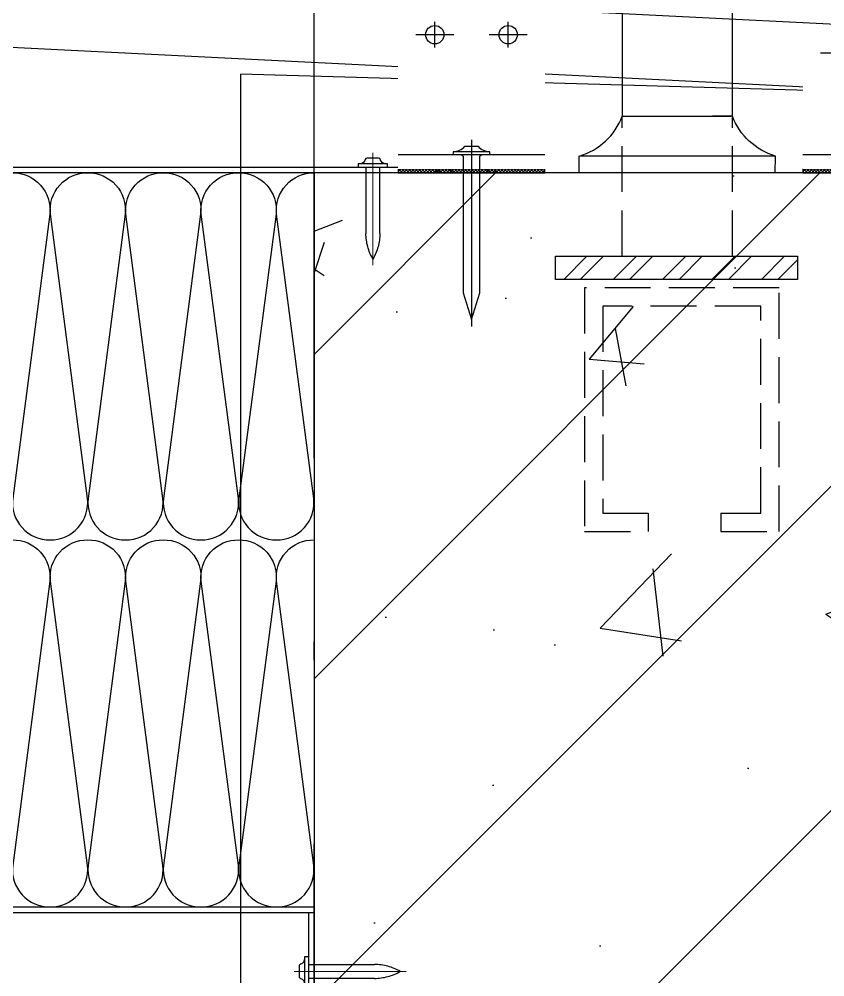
# Model space of a CAD drawing. Extents: x 6843040 to 15500510, y -6507076 to -4940511.
# Drawn here: x 7671749 to 7671968.6, y -6154852.9 to -6154592 of the extents above; entities that cross this region are included whole.
import ezdxf

# ---------------------------------------------------------------- set-up
doc = ezdxf.new("R2010")
doc.units = 0
doc.header["$LTSCALE"] = 1000
doc.header["$MEASUREMENT"] = 0
for name, pattern in [('CENTER', [50.8, 31.75, -6.35, 6.35, -6.35]), ('DASH', [0.35, 0.25, -0.1]), ('DOTE', [2.42, 2, -0.2, 0.02, -0.2]), ('HIDDEN', [0.375, 0.25, -0.125])]:
    doc.linetypes.add(name, pattern=pattern)
for name, color, linetype in [('DOTE', 8, 'DOTE'), ('E_LINE_1', 1, 'Continuous'), ('K-123-铝板', 123, 'Continuous'), ('K-155-垫片胶条', 155, 'Continuous'), ('K-8-五金件', 8, 'Continuous'), ('K-8-虚线', 8, 'HIDDEN'), ('LT-dim 1', 3, 'Continuous'), ('LT-dim 5', 3, 'Continuous'), ('LT-dim 50', 253, 'Continuous'), ('LT-Fill-密封胶', 113, 'Continuous'), ('LT-Fill-玻璃1', 14, 'Continuous'), ('LT-中线', 6, 'Continuous'), ('LT-紧固件', 253, 'Continuous'), ('LT-铝板', 31, 'Continuous'), ('LT_黄粗线', 2, 'Continuous'), ('PUB_HATCH', 8, 'Continuous'), ('WALL6', 5, 'Continuous'), ('实体', 7, 'Continuous'), ('批荡层', 213, 'Continuous'), ('紧固件', 40, 'Continuous')]:
    doc.layers.add(name, color=color, linetype=linetype)

# ---------------------------------------------------------------- blocks, each defined once
blk = doc.blocks.new('gtdwer34')
at = {"layer": 'WALL6'}
h = blk.add_hatch(dxfattribs=at)
h.set_pattern_fill('ANSI32', color=256, scale=2, style=0)
h.set_pattern_definition([(45, (2115741.957, -882245.928), (-6.73519209, 6.73519209), []), (45, (2115746.447, -882245.928), (-6.73519209, 6.73519209), [])])
h.paths.add_polyline_path([(44309.1, -285946.85), (44243.18, -285946.85), (44243.18, -285953.18), (44309.1, -285953.18)])
for p, q in [((44261.39, -285908.68), (44261.39, -284868.85)), ((44291.39, -285908.79), (44291.39, -284868.85))]:
    blk.add_line(p, q, dxfattribs=at)
at = {"layer": 'WALL6', "linetype": 'DASH', "ltscale": 0.05}
for p, q in [((44261.35, -285946.85), (44261.35, -285908.68)), ((44291.35, -285946.85), (44291.35, -285908.68))]:
    blk.add_line(p, q, dxfattribs=at)
at = {"layer": 'WALL6'}
for points in [[(44249.63, -285924.13), (44249.63, -285919.6, 0.231992), (44261.35, -285908.68), (44290.93, -285908.68)], [(44302.98, -285924.13), (44303.07, -285919.6, -0.231992), (44291.35, -285908.68), (44285.9, -285908.68)]]:
    blk.add_lwpolyline(points, format="xyb", dxfattribs=at)
blk.add_lwpolyline([(44303.07, -285919.6), (44250.05, -285919.6)], dxfattribs=at)
blk.add_lwpolyline([(44243.18, -285946.85), (44309.1, -285946.85), (44309.1, -285953.18), (44243.18, -285953.18)], close=True, dxfattribs=at)
at = {"layer": 'WALL6', "linetype": 'DASH', "ltscale": 0.05}
for points in [[(44288.2, -286021.86), (44304.07, -286021.86), (44304.07, -285955.42), (44251.04, -285955.42), (44251.04, -286021.86), (44268.39, -286021.86)], [(44304.07, -286021.86), (44304.07, -285955.42), (44251.04, -285955.42), (44251.04, -286021.86), (44268.39, -286021.86)], [(44288.2, -286016.86), (44299.07, -286016.86), (44299.07, -285960.42), (44256.04, -285960.42), (44256.04, -286016.86), (44268.39, -286016.86)], [(44268.39, -286016.86), (44268.39, -286021.86)], [(44288.2, -286016.86), (44288.2, -286021.86)]]:
    blk.add_lwpolyline(points, dxfattribs=at)
blk = doc.blocks.new('LT-BLK-20230218091845', base_point=(395239.09, 252820.69))
at = {"layer": 'LT-Fill-玻璃1'}
h = blk.add_hatch(dxfattribs=at)
h.set_pattern_fill('ANSI33', color=8, scale=0.75, style=0)
h.set_pattern_definition([(45, (0, 0), (-3.367596045, 3.367596045), []), (45, (3.3676, 0), (-3.367596045, 3.367596045), [2.38125, -1.190625])])
edge = h.paths.add_edge_path()
edge.add_line((395239.09, 252820.69), (395252.08, 252813.19))
edge.add_arc((395244.39, 252821.78), 11.52, 311.8286, 333.2105)
edge.add_arc((395244.39, 252821.78), 11.52, 333.2105, 354.5925)
edge.add_line((395255.86, 252820.69), (395239.09, 252820.69))
at = {"layer": 'LT-dim 5'}
blk.add_arc((395244.39, 252821.78), 11.52, 311.8286, 354.5925, dxfattribs=at)
blk = doc.blocks.new('LT-BLK-20240528163730', base_point=(-326528.04, 67956.23))
at = {"layer": 'LT-中线'}
for p, q in [((-326529.33, 67957.09), (-326536.83, 67944.1)), ((-326535.33, 67943.67), (-326528.04, 67956.23)), ((-326528.04, 67956.23), (-326529.33, 67957.09)), ((-326536.83, 67944.1), (-326536.83, 67911.34)), ((-326535.33, 67911.34), (-326535.33, 67943.67))]:
    blk.add_line(p, q, dxfattribs=at)
at = {"layer": 'LT-Fill-玻璃1', "rotation": 90.00000000172149}
blk.add_blockref('LT-BLK-20230218091845', (-326536.83, 67944.01), dxfattribs=at)
blk = doc.blocks.new('sd425')
at = {"layer": '实体', "color": 1, "linetype": 'CENTER', "lineweight": 18}
blk.add_line((-0.05, 3.92), (-0.05, -26.62), dxfattribs=at)
at = {"layer": '紧固件', "color": 40}
blk.add_lwpolyline([(4, 0), (-4, 0), (-4, 0.98), (4, 0.98)], close=True, dxfattribs=at)
blk.add_lwpolyline([(-3.5, 0.98, 0.342434), (-2.05, 2.11, -0.350221), (-1.56, 2.48), (1.57, 2.48, -0.341999), (2.05, 2.1, 0.348555), (3.5, 0.98)], format="xyb", dxfattribs=at)
at = {"layer": '紧固件', "color": 40, "linetype": 'HIDDEN', "ltscale": 2}
blk.add_lwpolyline([(1.87, 0), (1.87, -18, -0.131642), (-0.04, -24.99, -0.131531), (-1.93, -18), (-1.93, 0)], format="xyb", dxfattribs=at)
blk = doc.blocks.new('LT-BLK-20240528163734', base_point=(-326528.04, 67956.23))
at = {"rotation": 270}
blk.add_blockref('sd425', (-326535.33, 67927.36), dxfattribs=at)
at = {"layer": 'LT-dim 50'}
blk.add_blockref('LT-BLK-20240528163730', (-326528.04, 67956.23), dxfattribs=at)
blk = doc.blocks.new('M4×45射钉')
at = {"layer": 'LT-紧固件', "color": 1, "linetype": 'CENTER', "ltscale": 3}
blk.add_line((-4.01, 0), (46.89, 0), dxfattribs=at)
at = {"layer": 'LT-紧固件', "linetype": 'ByBlock', "ltscale": 5}
for points in [[(-0.75, -5, 0.198918), (-2.25, -1.8), (-2.25, 1.8, 0.198918), (-0.75, 5), (-0.75, -5), (0, -5), (0, 5), (-0.75, 5)], [(0, -3.05, -0.414214), (0.8, -2.25), (37.7, -2.25), (45, 0), (37.7, 2.25), (0.8, 2.25, -0.414214), (0, 3.05)]]:
    blk.add_lwpolyline(points, format="xyb", dxfattribs=at)
blk = doc.blocks.new('LT-BLK-20240912105751', base_point=(-5244677.71, -274868.65))
at = {"layer": 'K-155-垫片胶条'}
h = blk.add_hatch(dxfattribs=at)
h.set_pattern_fill('ANSI37', color=256, scale=0.2, angle=630, style=0)
h.set_pattern_definition([(135, (-5075400.838, 11810.59806), (0.449012806, 0.449012806), []), (45, (-5075400.838, 11810.59806), (0.449012806, -0.449012806), [])])
h.paths.add_polyline_path([(-5244854.79, -274867.65), (-5244854.79, -274868.65), (-5244814.79, -274868.65), (-5244814.79, -274867.65)])
h = blk.add_hatch(dxfattribs=at)
h.set_pattern_fill('ANSI37', color=256, scale=0.2, angle=630, style=0)
h.set_pattern_definition([(135, (-5075290.489, 11810.59806), (0.449012806, 0.449012806), []), (45, (-5075290.489, 11810.59806), (0.449012806, -0.449012806), [])])
h.paths.add_polyline_path([(-5244744.44, -274867.65), (-5244744.44, -274868.65), (-5244704.44, -274868.65), (-5244704.44, -274867.65)])
for points in [[(-5244854.79, -274867.65), (-5244854.79, -274868.65), (-5244814.79, -274868.65), (-5244814.79, -274867.65)], [(-5244744.44, -274867.65), (-5244744.44, -274868.65), (-5244704.44, -274868.65), (-5244704.44, -274867.65)]]:
    blk.add_lwpolyline(points, close=True, dxfattribs=at)
at = {"layer": 'LT-铝板'}
blk.add_lwpolyline([(-5245136.21, -274825.6), (-5245136.21, -274808.08), (-5244655.21, -274832.13), (-5244655.21, -274896.38), (-5244672.71, -274896.38)], dxfattribs=at)
at = {"layer": '批荡层', "color": 8}
blk.add_lwpolyline([(-5245138.71, -274825.47), (-5244672.71, -274848.77), (-5244672.71, -274898.88)], dxfattribs=at)
at = {"color": 8}
for points in [[(-5244854.79, -274867.65), (-5244854.79, -274825.65), (-5244814.79, -274825.65), (-5244814.79, -274867.65)], [(-5244744.44, -274867.65), (-5244744.44, -274830.65), (-5244704.44, -274830.65), (-5244704.44, -274867.65)]]:
    blk.add_wipeout(points, dxfattribs=at).dxf.layer = 'K-123-铝板'
at = {"layer": 'K-8-五金件', "ltscale": 2}
for p, q in [((-5244844.79, -274834.51), (-5244844.79, -274827.54)), ((-5244844.79, -274834.51), (-5244844.79, -274827.54)), ((-5244824.79, -274834.51), (-5244824.79, -274827.54)), ((-5244824.79, -274834.51), (-5244824.79, -274827.54)), ((-5244839.59, -274831.03), (-5244849.99, -274831.03)), ((-5244839.58, -274831.03), (-5244849.99, -274831.03)), ((-5244819.58, -274831.03), (-5244829.99, -274831.03)), ((-5244819.58, -274831.03), (-5244829.99, -274831.03)), ((-5244729.24, -274836.03), (-5244739.64, -274836.03)), ((-5244729.23, -274836.03), (-5244739.64, -274836.03))]:
    blk.add_line(p, q, dxfattribs=at)
for centre in [(-5244844.79, -274831.03), (-5244824.79, -274831.03)]:
    blk.add_circle(centre, 2.5, dxfattribs=at)
at = {"layer": 'K-8-虚线', "color": 8, "linetype": 'HIDDEN', "ltscale": 10}
for p, q in [((-5244854.79, -274863.65), (-5244814.79, -274863.65)), ((-5244744.44, -274863.65), (-5244704.44, -274863.65))]:
    blk.add_line(p, q, dxfattribs=at)
at = {"layer": 'LT_黄粗线', "ltscale": 1000, "rotation": 270}
blk.add_blockref('M4×45射钉', (-5244834.79, -274863.65), dxfattribs=at)

msp = doc.modelspace()

# ---------------------------------------------------------------- hatches: boundary and pattern name
at = {"layer": 'PUB_HATCH'}
h = msp.add_hatch(dxfattribs=at)
h.set_pattern_fill('钢筋混凝土', color=256, scale=25, style=0)
h.set_pattern_definition([(45, (23701.65, 16000), (-44.19417382, 44.19417382), []), (50, (23701.65, 16000), (179.3150457, -15.6880337), [18.75, -206.25]), (355, (23701.65, 16000), (-34.6878334, 188.0480334), [15, -165]), (100.4514, (23716.59, 15998.7), (144.6273454, 172.3598855), [15.9350475, -175.285528]), (46.1842, (23701.65, 16050), (266.810262, -41.3797536), [28.125, -309.375]), (96.6356, (23723.88, 16046.55), (233.6656764, 243.529468), [23.902572, -262.92825]), (351.1842, (23701.65, 16050), (233.665486, 243.52965), [22.5, -247.5]), (21, (23726.65, 16037.5), (149.226763, -100.6547227), [18.75, -206.25]), (326, (23726.65, 16037.5), (60.828833, 181.2875113), [15, -165]), (71.4514, (23739.08, 16029.11), (210.055657, 80.6326242), [15.9350475, -175.285528]), (37.5, (23701.65, 16000), (3.03996383, 83.22346346), [0, -163, 0, -167.5, 0, -165.625]), (7.5, (23701.65, 16000), (65.7673844, 98.602928), [0, -95.5, 0, -159.25, 0, -63.125]), (327.5, (23645.9, 16000), (133.45560904, -5.63871793), [0, -62.5, 0, -195, 0, -258.75]), (317.5, (23620.9, 16000), (145.7965423, 25.0262456), [0, -81.25, 0, -129.5, 0, -183.75])])
h.paths.add_polyline_path([(7671829.34, -6154633.89), (7671829.34, -6156483.89), (7672129.34, -6156483.89), (7672129.34, -6155113.89), (7672863.33, -6155097.45), (7672863.33, -6154967.45), (7672029.34, -6154983.89), (7672029.34, -6154633.89)])

# ---------------------------------------------------------------- linework, layer by layer
at = {"layer": 'DOTE', "ltscale": 0.25}
msp.add_line((7671829.34, -6180726.67), (7671829.34, -6149489.23), dxfattribs=at)
at = {"layer": 'E_LINE_1'}
msp.add_lwpolyline([(7671829.34, -6154633.89), (7671829.34, -6156483.89), (7672129.34, -6156483.89), (7672129.34, -6155113.89), (7672863.33, -6155097.45), (7672863.33, -6154967.45), (7672029.34, -6154983.89), (7672029.34, -6154633.89), (7671829.34, -6154633.89)], dxfattribs=at)
at = {"layer": 'LT-dim 1', "extrusion": (0, 1.22465e-16, -1), "elevation": 0}
for points in [[(-7671747.12, -6154633.89, 0.451718), (-7671757.32, -6154645.15), (-7671747.2, -6154722.63, -0.451718), (-7671757.4, -6154733.89, -0.451718), (-7671767.59, -6154722.63), (-7671757.48, -6154645.15, 0.451718), (-7671767.68, -6154633.89, 0.451718), (-7671777.87, -6154645.15), (-7671767.76, -6154722.63, -0.451718), (-7671777.95, -6154733.89, -0.451718), (-7671788.15, -6154722.63), (-7671778.04, -6154645.15, 0.451718), (-7671788.23, -6154633.89, 0.451718), (-7671798.43, -6154645.15), (-7671788.31, -6154722.63, -0.451718), (-7671798.51, -6154733.89, -0.451718), (-7671808.71, -6154722.63), (-7671798.59, -6154645.15, 0.451718), (-7671808.79, -6154633.89, 0.451718), (-7671818.98, -6154645.15), (-7671808.87, -6154722.63, -0.451718), (-7671819.07, -6154733.89, -0.451718), (-7671829.26, -6154722.63), (-7671819.15, -6154645.15, 0.451718), (-7671829.34, -6154633.89)], [(-7671747.12, -6154733.89, 0.451718), (-7671757.32, -6154745.15), (-7671747.2, -6154822.63, -0.451718), (-7671757.4, -6154833.89, -0.451718), (-7671767.59, -6154822.63), (-7671757.48, -6154745.15, 0.451718), (-7671767.68, -6154733.89, 0.451718), (-7671777.87, -6154745.15), (-7671767.76, -6154822.63, -0.451718), (-7671777.95, -6154833.89, -0.451718), (-7671788.15, -6154822.63), (-7671778.04, -6154745.15, 0.451718), (-7671788.23, -6154733.89, 0.451718), (-7671798.43, -6154745.15), (-7671788.31, -6154822.63, -0.451718), (-7671798.51, -6154833.89, -0.451718), (-7671808.71, -6154822.63), (-7671798.59, -6154745.15, 0.451718), (-7671808.79, -6154733.89, 0.451718), (-7671818.98, -6154745.15), (-7671808.87, -6154822.63, -0.451718), (-7671819.07, -6154833.89, -0.451718), (-7671829.26, -6154822.63), (-7671819.15, -6154745.15, 0.451718), (-7671829.34, -6154733.89)]]:
    msp.add_lwpolyline(points, format="xyb", dxfattribs=at)
at = {"layer": 'LT-中线'}
for p, q in [((7671632.87, -6154835.41), (7671829.34, -6154835.41)), ((7671634.37, -6154833.89), (7671829.34, -6154833.89))]:
    msp.add_line(p, q, dxfattribs=at)
for points in [[(7671829.34, -6154633.89), (7671644.34, -6154633.89), (7671644.34, -6154632.39)], [(7671645.84, -6154632.39), (7671829.34, -6154632.39)]]:
    msp.add_lwpolyline(points, dxfattribs=at)
at = {"layer": '批荡层'}
msp.add_lwpolyline([(7672863.33, -6154947.45), (7672049.34, -6154963.89), (7672049.34, -6154613.89), (7671809.34, -6154607.05), (7671809.34, -6156503.89), (7672149.34, -6156503.89), (7672149.34, -6155133.89), (7672863.33, -6155117.45)], dxfattribs=at)

# ---------------------------------------------------------------- block references
msp.add_blockref('gtdwer34', (7627652.02, -5868709.76))
at = {"layer": 'LT-dim 50', "xscale": -1, "rotation": 270}
msp.add_blockref('LT-BLK-20240528163734', (7671874.23, -6154625.1), dxfattribs=at)
at = {"layer": 'LT-dim 50', "rotation": 180}
msp.add_blockref('LT-BLK-20240528163734', (7671820.55, -6154880.3), dxfattribs=at)

# ---------------------------------------------------------------- next in the draw order: block references
at = {"layer": 'LT-Fill-密封胶', "ltscale": 1000}
msp.add_blockref('LT-BLK-20240912105751', (7672029.34, -6154633.89), dxfattribs=at)

doc.saveas('drawing.dxf')
